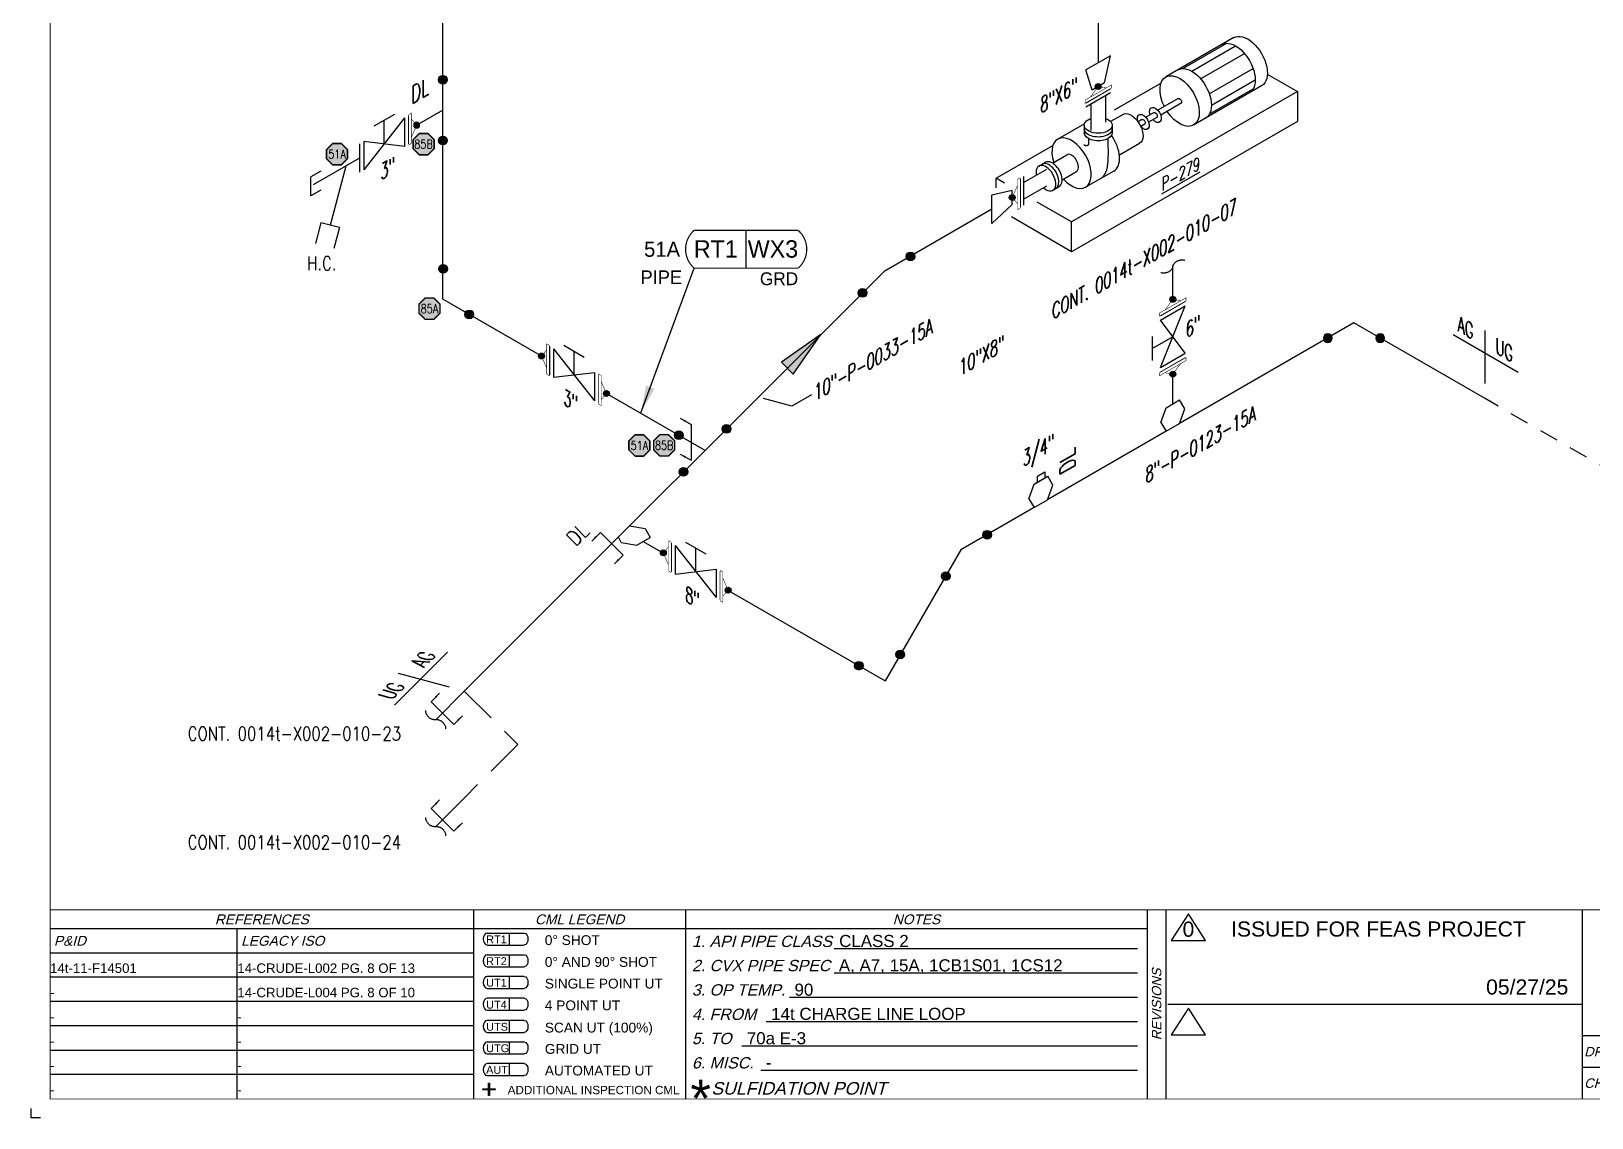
# Model space of a CAD drawing. Header units: inches. Extents: x 0 to 17.2, y 0 to 11.2.
# Drawn here: x 0 to 10.31, y 0 to 7.18 of the extents above; entities that cross this region are included whole.
import ezdxf
from ezdxf.enums import TextEntityAlignment as Align

# ---------------------------------------------------------------- set-up
doc = ezdxf.new("R2010")
doc.units = ezdxf.units.IN
doc.header["$MEASUREMENT"] = 0
doc.linetypes.add('HIDDEN', pattern=[0.375, 0.25, -0.125])
doc.linetypes.add('HIDDEN2', pattern=[0.1875, 0.125, -0.0625])
for name, color, linetype in [('3', 1, 'Continuous'), ('BORDER', 3, 'Continuous'), ('BORDERTEXT', 7, 'Continuous'), ('COMP', 1, 'Continuous'), ('Continuation', 7, 'Continuous'), ('DL', 20, 'Continuous'), ('EQUIP', 131, 'Continuous'), ('EQUIP-ANNO', 150, 'Continuous'), ('FITTINGS', 4, 'Continuous'), ('FLOW', 1, 'Continuous'), ('PART_PCML', 7, 'Continuous'), ('PART_SelectedCML_RT', 132, 'Continuous'), ('PART_SelectedCML_UT', 132, 'Continuous'), ('PIPE-ANNO', 150, 'HIDDEN2'), ('TEXT', 7, 'Continuous'), ('UNAS.PIPE', 251, 'Continuous'), ('WELD POINTS', 41, 'Continuous'), ('Welds', 7, 'Continuous')]:
    doc.layers.add(name, color=color, linetype=linetype)
doc.layers.add('PIPE', color=7, linetype='Continuous', lineweight=30)
doc.styles.add('CMLPAS', font='')
doc.styles.add('FEASStandard', font='arial.ttf')
doc.styles.add('ISO00', font='romand.shx', dxfattribs={"width": 0.85, "height": 0.05})
doc.styles.add('ISO30', font='simplex.shx', dxfattribs={"width": 0.85, "oblique": 30, "height": 0.075})
doc.styles.add('PART_Standard', font='romans', dxfattribs={"width": 0.8, "height": 0.09})
doc.styles.add('Richmond', font='arial.ttf')
doc.styles.add('SIMPLEX', font='ROMANS')
doc.styles.get("Standard").update_dxf_attribs({"font": 'arial.ttf'})
doc.styles.get('CMLPAS').set_extended_font_data('Cordia New')
doc.dimstyles.new('Richmond', dxfattribs={"dimtxt": 0.18, "dimasz": 0.18, "dimexe": 0.18, "dimexo": 0.0625, "dimgap": 0.09, "dimtad": 0, "dimtih": 1, "dimtoh": 1, "dimdec": 4, "dimzin": 0, "dimdsep": 46, "dimtxsty": 'Richmond', "dimcen": 0.09, "dimadec": 0, "dimazin": 0, "dimtfac": 1, "dimtdec": 4, "dimtofl": 0, "dimtmove": 0, "dimatfit": 3, "dimfxl": 1, "dimtolj": 1, "dimtzin": 0, "dimarcsym": 0})
doc.dimstyles.get("Standard").update_dxf_attribs({"dimtxt": 0.18, "dimasz": 0.18, "dimexe": 0.18, "dimexo": 0.0625, "dimgap": 0.09, "dimtad": 0, "dimtih": 1, "dimtoh": 1, "dimdec": 4, "dimzin": 0, "dimdsep": 46, "dimtxsty": 'Standard', "dimcen": 0.09, "dimadec": 0, "dimazin": 0, "dimtfac": 1, "dimtdec": 4, "dimtofl": 0, "dimtmove": 0, "dimatfit": 3, "dimfxl": 1, "dimtolj": 1, "dimtzin": 0, "dimarcsym": 0})

# ---------------------------------------------------------------- blocks, each defined once
blk = doc.blocks.new('Border')
h = blk.add_hatch(color=256)
h.dxf.hatch_style = 1
h.paths.add_polyline_path([(3.147, 0.317), (3.11, 0.317), (3.11, 0.31), (3.147, 0.31), (3.147, 0.273), (3.154, 0.273), (3.154, 0.31), (3.191, 0.31), (3.191, 0.317), (3.154, 0.317), (3.154, 0.354), (3.147, 0.354)])
blk.add_line((5.432, 1.244), (7.435, 1.244))
for points in [[(5.43, 1.083), (7.435, 1.083)], [(5.136, 0.922), (7.435, 0.922)], [(4.982, 0.762), (7.435, 0.762)], [(4.822, 0.601), (7.435, 0.601)], [(4.947, 0.44), (7.435, 0.44)], [(3.147, 0.31), (3.11, 0.31), (3.11, 0.317), (3.147, 0.317)], [(3.147, 0.317), (3.147, 0.354), (3.154, 0.354), (3.154, 0.317)], [(3.154, 0.31), (3.154, 0.273), (3.147, 0.273), (3.147, 0.31)], [(3.154, 0.317), (3.191, 0.317), (3.191, 0.31), (3.154, 0.31)]]:
    blk.add_lwpolyline(points)
at = {"layer": 'BORDER'}
for p, q in [((7.625, 0.25), (7.625, 1.5)), ((7.5, 1.375), (0.25, 1.375)), ((1.487, 0.25), (1.487, 1.375)), ((1.487, 1.214), (0.25, 1.214)), ((3.048, 1.214), (1.487, 1.214)), ((1.487, 1.054), (0.25, 1.054)), ((3.048, 1.054), (1.487, 1.054)), ((1.487, 0.893), (0.25, 0.893)), ((3.048, 0.893), (1.487, 0.893)), ((1.487, 0.732), (0.25, 0.732)), ((3.048, 0.732), (1.487, 0.732)), ((12.25, 0.667), (10.375, 0.667)), ((1.487, 0.571), (0.25, 0.571)), ((3.048, 0.571), (1.487, 0.571)), ((12.25, 0.458), (10.375, 0.458)), ((1.487, 0.411), (0.25, 0.411)), ((3.048, 0.411), (1.487, 0.411))]:
    blk.add_line(p, q, dxfattribs=at)
at = {"layer": 'BORDER', "const_width": 0.005}
blk.add_lwpolyline([(0.25, 0.25), (17.25, 0.25), (17.25, 11.25), (0.25, 11.25)], close=True, dxfattribs=at)
at = {"layer": 'BORDER', "const_width": 0.00833}
for points in [[(17.25, 1.5), (0.25, 1.5)], [(3.048, 0.25), (3.048, 1.5)], [(4.45, 0.25), (4.45, 1.5)], [(7.5, 0.25), (7.5, 1.5)], [(10.375, 0.25), (10.375, 1.5)], [(7.634, 0.875), (10.375, 0.875)]]:
    blk.add_lwpolyline(points, dxfattribs=at)
at = {"layer": 'BORDERTEXT', "color": 7, "linetype": 'Continuous'}
for p, q in [((3.137, 1.346), (3.383, 1.346)), ((3.137, 1.267), (3.383, 1.267)), ((3.137, 1.202), (3.383, 1.202)), ((3.137, 1.123), (3.383, 1.123))]:
    blk.add_line(p, q, dxfattribs=at)
at = {"layer": 'BORDERTEXT'}
for p, q in [((3.283, 1.346), (3.283, 1.267)), ((3.283, 1.202), (3.283, 1.123)), ((3.283, 1.059), (3.283, 0.98)), ((3.283, 1.059), (3.283, 0.98)), ((3.283, 0.915), (3.283, 0.836)), ((3.283, 0.915), (3.283, 0.836)), ((3.283, 0.768), (3.283, 0.689)), ((3.283, 0.768), (3.283, 0.689)), ((3.283, 0.626), (3.283, 0.548)), ((3.283, 0.626), (3.283, 0.548)), ((3.283, 0.483), (3.283, 0.405)), ((3.283, 0.483), (3.283, 0.405))]:
    blk.add_line(p, q, dxfattribs=at)
at = {"layer": 'BORDERTEXT', "color": 7}
for p, q in [((3.383, 1.059), (3.137, 1.059)), ((3.137, 0.98), (3.383, 0.98)), ((3.383, 0.915), (3.137, 0.915)), ((3.137, 0.836), (3.383, 0.836)), ((3.383, 0.768), (3.137, 0.768)), ((3.137, 0.689), (3.383, 0.689)), ((3.383, 0.626), (3.137, 0.626)), ((3.137, 0.548), (3.383, 0.548)), ((3.383, 0.483), (3.137, 0.483)), ((3.137, 0.405), (3.383, 0.405))]:
    blk.add_line(p, q, dxfattribs=at)
at = {"layer": 'BORDERTEXT'}
for centre in [(3.137, 1.307), (3.137, 1.163), (3.137, 1.02), (3.137, 0.876), (3.137, 0.729), (3.137, 0.587), (3.137, 0.444)]:
    blk.add_ellipse(centre, major_axis=(0, -0.0394), ratio=0.624439, start_param=3.141593, end_param=6.283185, dxfattribs=at)
at = {"layer": 'BORDERTEXT', "extrusion": (0, 0, -1)}
for centre in [(3.383, 1.307), (3.383, 1.163), (3.383, 1.02), (3.383, 0.876), (3.383, 0.729), (3.383, 0.587), (3.383, 0.444)]:
    blk.add_ellipse(centre, major_axis=(0, -0.0394), ratio=0.624439, start_param=3.141593, end_param=6.283185, dxfattribs=at)
at = {"layer": 'BORDERTEXT', "style": 'FEASStandard', "oblique": 15}
for s, p in [('REFERENCES', (1.649, 1.437)), ('CML LEGEND', (3.749, 1.437)), ('NOTES', (5.975, 1.437))]:
    blk.add_text(s, height=0.065, dxfattribs=at).set_placement(p, align=Align.MIDDLE)
for s, height, p in [('P&ID', 0.065, (0.275, 1.295)), ('LEGACY ISO', 0.065, (1.512, 1.295)), ('DR. BY:', 0.0625, (10.387, 0.562)), ('CHK. BY:', 0.0625, (10.387, 0.354))]:
    blk.add_text(s, height=height, dxfattribs=at).set_placement(p, align=Align.MIDDLE_LEFT)
at = {"layer": 'BORDERTEXT', "style": 'FEASStandard'}
for s, height, p in [('RT1', 0.0518, (3.131, 1.279)), ('0%%D SHOT', 0.0648, (3.519, 1.267)), ('RT2', 0.0518, (3.131, 1.135)), ('0%%D AND 90%%D SHOT', 0.0648, (3.519, 1.123)), ('UT1', 0.0518, (3.131, 0.992)), ('SINGLE POINT UT', 0.0648, (3.519, 0.98)), ('UT4', 0.0518, (3.131, 0.847)), ('4 POINT UT', 0.0648, (3.519, 0.836)), ('UTS', 0.0518, (3.131, 0.701)), ('SCAN UT (100%%%)', 0.0648, (3.519, 0.689)), ('UTG', 0.0518, (3.131, 0.559)), ('GRID UT', 0.0648, (3.519, 0.548)), ('AUT', 0.0518, (3.131, 0.416)), ('AUTOMATED UT', 0.0648, (3.519, 0.405)), ('ADDITIONAL INSPECTION CML', 0.055, (3.274, 0.281))]:
    blk.add_text(s, height=height, dxfattribs=at).set_placement(p)
at = {"layer": 'BORDERTEXT', "style": 'FEASStandard', "oblique": 15}
for s, height, p in [('1. API PIPE CLASS', 0.075, (4.491, 1.254)), ('2. CVX PIPE SPEC', 0.075, (4.491, 1.094)), ('3. OP TEMP.', 0.075, (4.491, 0.933)), ('4. FROM ', 0.075, (4.491, 0.772)), ('5. TO ', 0.075, (4.491, 0.612)), ('6. MISC. ', 0.075, (4.491, 0.451)), ('SULFIDATION POINT', 0.08333, (4.619, 0.278))]:
    blk.add_text(s, height=height, dxfattribs=at).set_placement(p)
blk.add_text('REVISIONS', height=0.0625, rotation=90, dxfattribs=at).set_placement((7.562, 0.875), align=Align.MIDDLE)
at = {"layer": 'BORDERTEXT', "insert": (4.481, 0.378), "char_height": 0.25, "attachment_point": 1, "style": 'FEASStandard'}
blk.add_mtext('*', dxfattribs=at)
blk = doc.blocks.new('BORDER TEXT')
at = {"layer": 'BORDERTEXT'}
for tag, p, height, style in [('API_PIPE_CLASS', (5.464, 1.254), 0.08, 'Richmond'), ('MATERIAL1', (12.263, 1.211), 0.08, 'Richmond'), ('P&ID_#1', (0.25, 1.083), 0.0625, 'FEASStandard'), ('LINE_#1', (1.487, 1.083), 0.0625, 'FEASStandard'), ('CVX_PIPE_SPEC', (5.462, 1.093), 0.08, 'Richmond'), ('MATERIAL2', (12.263, 1.04), 0.08, 'Richmond'), ('P&ID_#2', (0.25, 0.922), 0.0625, 'FEASStandard'), ('LINE_#2', (1.487, 0.922), 0.0625, 'FEASStandard'), ('OP_TEMP', (5.169, 0.932), 0.08, 'Richmond'), ('MATERIAL3', (12.263, 0.868), 0.08, 'Richmond'), ('P&ID_#3', (0.25, 0.762), 0.0625, 'FEASStandard'), ('LINE_#3', (1.487, 0.762), 0.0625, 'FEASStandard'), ('FROM', (5.015, 0.772), 0.08, 'Richmond'), ('MATERIAL4', (12.263, 0.696), 0.08, 'Richmond'), ('P&ID_#4', (0.25, 0.601), 0.0625, 'FEASStandard'), ('LINE_#4', (1.487, 0.601), 0.0625, 'FEASStandard'), ('TO', (4.854, 0.611), 0.08, 'Richmond'), ('MISC', (4.979, 0.451), 0.08, 'Richmond'), ('MATERIAL5', (12.263, 0.525), 0.08, 'Richmond'), ('P&ID_#5', (0.25, 0.44), 0.0625, 'FEASStandard'), ('LINE_#5', (1.487, 0.44), 0.0625, 'FEASStandard'), ('INSULATION', (12.928, 0.414), 0.0625, 'FEASStandard'), ('P&ID_#6', (0.25, 0.28), 0.0625, 'FEASStandard'), ('LINE_#6', (1.487, 0.28), 0.0625, 'FEASStandard'), ('PWHT', (12.928, 0.281), 0.0625, 'FEASStandard')]:
    blk.add_attdef(tag, p, '', height=height, dxfattribs=dict(at, style=style))
at = {"layer": 'BORDERTEXT', "style": 'FEASStandard'}
for tag, p in [('DR.BY', (11.075, 0.562)), ('DR.BY_DATE', (11.95, 0.562)), ('CHK_BY', (11.075, 0.354)), ('CHK._BY_DATE', (11.95, 0.354))]:
    blk.add_attdef(tag, text='', height=0.1, dxfattribs=at).set_placement(p, align=Align.MIDDLE_CENTER)
at = {"layer": 'BORDERTEXT', "style": 'PART_Standard', "width": 0.8}
for tag, p in [('PLANT_NUMBER', (13.938, 0.384)), ('SYSTEM_NUMBER', (14.812, 0.384)), ('CIRCUIT_NUMBER', (15.688, 0.384)), ('SHEET_NUMBER', (16.5, 0.384)), ('REVISION', (17.062, 0.384))]:
    blk.add_attdef(tag, text='', height=0.15, dxfattribs=at).set_placement(p, align=Align.MIDDLE_CENTER)
blk = doc.blocks.new('3_VALVE_FLANGE_GATE_30')
at = {"color": 0, "linetype": 'ByBlock', "lineweight": -2}
blk.add_wipeout([(-0.162, -0.187), (-0.135, -0.172), (0, 0), (0.135, -0.016), (0.162, 0), (0.162, 0.187), (0.135, 0.172), (0, 0), (-0.135, 0.016), (-0.162, 0)], dxfattribs=at)
for p, q in [((0.135, 0.172), (-0.135, -0.172)), ((0.068, 0.195), (-0.068, 0.117)), ((0, 0), (0, 0.156)), ((0.135, 0.172), (0.135, -0.016)), ((0.162, 0.187), (0.162, 0)), ((-0.162, 0), (-0.162, -0.187)), ((-0.135, 0.016), (-0.135, -0.172)), ((0.135, -0.016), (-0.135, 0.016))]:
    blk.add_line(p, q, dxfattribs=at)
blk = doc.blocks.new('AM9A04')
at = {"linetype": 'Continuous', "const_width": 0.01}
blk.add_lwpolyline([(0, -0.289), (0, 0.289), (-0.05, 0.318), (-0.05, -0.26)], close=True, dxfattribs=at)
at = {"const_width": 0.01}
blk.add_lwpolyline([(-0.05, -0.144), (-0.15, 0.087), (-0.05, 0.202)], dxfattribs=at)
blk = doc.blocks.new('A09')
at = {"layer": 'Welds'}
h = blk.add_hatch(color=256, dxfattribs=at)
h.dxf.hatch_style = 1
h.paths.add_polyline_path([(-0.03, 0, 1), (0.03, 0, 1)])
blk.add_circle((0, 0), 0.03, dxfattribs=at)
blk = doc.blocks.new('*U89')
blk.add_wipeout([(0.052, -0.03), (0.017, -0.07), (0.017, -0.11), (0, -0.1), (0, 0.1), (0.017, 0.09), (0.017, 0.05)]).dxf.layer = 'COMP'
at = {"layer": '3', "xscale": 0.65, "yscale": 0.65, "zscale": 0.65}
blk.add_blockref('A09', (0.052, -0.03), dxfattribs=at)
at = {"layer": 'COMP', "xscale": 0.3466300616258731, "yscale": 0.3466300616258731, "zscale": 0.3466300616258731, "rotation": 180}
blk.add_blockref('AM9A04', (0, 0), dxfattribs=at)
blk = doc.blocks.new('1_Text_330')
at = {"layer": 'TEXT', "style": 'PART_Standard', "oblique": 330, "width": 0.8}
blk.add_attdef('3/4"', (0, 0), '', height=0.09, rotation=330, dxfattribs=at)
blk = doc.blocks.new('2_WELD_SINGLE_00')
at = {"linetype": 'ByBlock', "lineweight": -2}
h = blk.add_hatch(color=0, dxfattribs=at)
edge = h.paths.add_edge_path()
edge.add_arc((0, 0), 0.0286, 0, 360)
at = {"color": 0, "linetype": 'ByBlock', "lineweight": -2}
blk.add_circle((0, 0), 0.0286, dxfattribs=at)
blk = doc.blocks.new('*U93')
at = {"layer": 'WELD POINTS'}
for p, rotation in [((0.1, 0.174), 149.9999999999999), ((-0.174, 0.1), 329.9999999999999)]:
    blk.add_blockref('2_WELD_SINGLE_00', p, dxfattribs=dict(at, rotation=rotation))
blk = doc.blocks.new('*U95')
at = {"layer": 'WELD POINTS'}
for p, rotation in [((0.174, 0.1), 209.9999999999996), ((-0.1, -0.174), 330.0000000000001)]:
    blk.add_blockref('2_WELD_SINGLE_00', p, dxfattribs=dict(at, rotation=rotation))
blk = doc.blocks.new('2_ELBOW_WELD_30')
at = {"linetype": 'ByBlock', "lineweight": -2}
h = blk.add_hatch(color=0, dxfattribs=at)
edge = h.paths.add_edge_path()
edge.add_arc((0.174, 0.1), 0.0286, 0, 360)
h = blk.add_hatch(color=0, dxfattribs=at)
edge = h.paths.add_edge_path()
edge.add_arc((0, -0.201), 0.0286, 0, 360)
at = {"color": 0, "linetype": 'ByBlock', "lineweight": -2}
for centre in [(0.174, 0.1), (0, -0.201)]:
    blk.add_circle(centre, 0.0286, dxfattribs=at)
blk = doc.blocks.new('*U94')
at = {"layer": 'PIPE-ANNO', "linetype": 'Continuous'}
for p, q in [((0.219, 0.173), (-0.21, 0.421)), ((0, 0.1), (0, 0.45))]:
    blk.add_line(p, q, dxfattribs=at)
at = {"layer": 'TEXT', "style": 'PART_Standard', "oblique": 330, "width": 0.8}
blk.add_attdef('SPEC_2_330/330', text='', height=0.09, rotation=330, dxfattribs=at).set_placement((0.184, 0.236), align=Align.RIGHT)
blk.add_attdef('SPEC_1_330/330', (-0.181, 0.447), '', height=0.09, rotation=330, dxfattribs=at)
blk = doc.blocks.new('*U91')
blk.add_wipeout([(0.043, 0.026), (0.078, 0.124), (0.043, 0.182), (-0.045, 0.129), (-0.079, 0.031), (-0.043, -0.026)])
at = {"layer": 'FITTINGS', "linetype": 'Continuous'}
for p, q in [((-0.079, 0.031), (-0.045, 0.129)), ((-0.045, 0.129), (0.043, 0.182)), ((0.078, 0.124), (0.043, 0.182)), ((0.043, 0.026), (0.078, 0.124)), ((-0.079, 0.031), (-0.043, -0.026)), ((-0.043, -0.026), (0.043, 0.026))]:
    blk.add_line(p, q, dxfattribs=at)
blk = doc.blocks.new('2_PLUG_PIPE_30')
at = {"color": 0, "linetype": 'ByBlock', "lineweight": -2}
blk.add_wipeout([(0, 0.023), (0, -0.023), (0.055, -0.013), (0.055, 0.004), (0.09, 0.024), (0.09, 0.08), (0.055, 0.06), (0.055, 0.077)], dxfattribs=at)
for p, q in [((0.055, 0.077), (0, 0.023)), ((0, 0.023), (0, -0.023)), ((0.09, 0.08), (0.055, 0.06)), ((0.055, 0.077), (0.055, -0.013)), ((0.055, 0.004), (0.09, 0.024)), ((0.09, 0.024), (0.09, 0.08)), ((0, -0.023), (0.055, -0.013))]:
    blk.add_line(p, q, dxfattribs=at)
blk = doc.blocks.new('1_Text_30')
at = {"layer": 'TEXT', "style": 'PART_Standard', "oblique": 30, "width": 0.8}
blk.add_attdef('TEXT', (0, 0), '', height=0.09, rotation=30, dxfattribs=at)
blk = doc.blocks.new('DL_Vert_330')
at = {"layer": 'DL', "style": 'ISO30', "oblique": 330, "width": 0.85}
blk.add_text('DL', height=0.1, rotation=90, dxfattribs=at).set_placement((0, 0))
blk = doc.blocks.new('*U96')
at = {"layer": 'WELD POINTS'}
for p, rotation in [((-0.174, 0.1), 329.9999999999999), ((0.142, 0.142), 134.9999999999994), ((-0.142, -0.142), 135.0000000000007)]:
    blk.add_blockref('2_WELD_SINGLE_00', p, dxfattribs=dict(at, rotation=rotation))
blk = doc.blocks.new('*U97')
at = {"layer": 'WELD POINTS'}
for p, rotation in [((0, 0.201), 180), ((0, -0.201), 89.9999999999998)]:
    blk.add_blockref('2_WELD_SINGLE_00', p, dxfattribs=dict(at, rotation=rotation))
blk = doc.blocks.new('Pmp-11a')
for p, q in [((0.896, 0.579), (0.446, 0.32)), ((0.56, 0.374), (0.85, 0.542)), ((0.618, 0.357), (0.908, 0.524)), ((0.676, 0.307), (0.966, 0.475)), ((0.734, 0.207), (1.024, 0.374)), ((1.08, 0.261), (0.63, 0.001)), ((0.734, 0.072), (1.024, 0.24)), ((0.748, 0.132), (1.038, 0.299)), ((0.529, 0.176), (0.394, 0.099)), ((0.547, 0.145), (0.413, 0.067)), ((-0.09, 0.01), (-0.267, -0.092)), ((-0.092, 0), (-0.092, -0.05)), ((0.169, 0.074), (0.082, 0.024)), ((0.092, 0), (0.092, -0.05)), ((0.289, 0.038), (0.263, 0.023)), ((0.307, 0.006), (0.281, -0.009)), ((0.369, 0.084), (0.314, 0.053)), ((0.387, 0.052), (0.333, 0.021)), ((-0.064, -0.088), (-0.064, -0.119)), ((0.064, -0.088), (0.064, -0.15)), ((-0.302, -0.25), (-0.208, -0.196)), ((0.273, -0.12), (0.14, -0.197)), ((-0.392, -0.27), (-0.349, -0.245)), ((-0.238, -0.362), (-0.144, -0.307)), ((0.103, -0.303), (-0.084, -0.41)), ((-0.3, -0.43), (-0.257, -0.405))]:
    blk.add_line(p, q)
at = {"flags": 128}
for points in [[(-0.064, -0.119), (-0.065, -0.122), (-0.065, -0.125), (-0.065, -0.127), (-0.066, -0.129), (-0.067, -0.131), (-0.068, -0.132), (-0.069, -0.133), (-0.07, -0.134), (-0.071, -0.134), (-0.072, -0.135), (-0.073, -0.135), (-0.074, -0.136), (-0.076, -0.136), (-0.077, -0.136), (-0.078, -0.136), (-0.08, -0.136), (-0.081, -0.136), (-0.083, -0.135), (-0.084, -0.135), (-0.086, -0.134), (-0.088, -0.133), (-0.091, -0.131), (-0.093, -0.129), (-0.095, -0.127)], [(0.064, -0.15), (0.065, -0.158), (0.065, -0.165), (0.065, -0.171), (0.065, -0.177), (0.065, -0.183), (0.065, -0.188), (0.065, -0.192), (0.065, -0.196), (0.065, -0.2), (0.064, -0.204), (0.064, -0.207), (0.064, -0.21), (0.064, -0.212), (0.064, -0.215), (0.064, -0.218), (0.064, -0.22), (0.064, -0.222), (0.064, -0.224), (0.064, -0.226), (0.064, -0.229), (0.064, -0.231), (0.064, -0.233), (0.063, -0.235), (0.063, -0.237), (0.063, -0.24), (0.063, -0.242), (0.063, -0.245), (0.062, -0.248), (0.062, -0.25), (0.062, -0.253), (0.061, -0.256), (0.061, -0.26), (0.061, -0.263), (0.06, -0.266), (0.06, -0.27), (0.059, -0.274), (0.058, -0.278), (0.058, -0.281), (0.057, -0.285), (0.056, -0.29), (0.055, -0.294), (0.054, -0.298), (0.052, -0.302), (0.051, -0.307), (0.049, -0.312), (0.046, -0.317), (0.043, -0.323), (0.04, -0.329)]]:
    blk.add_lwpolyline(points, dxfattribs=at)
at = {"extrusion": (0, 0, -1)}
for centre, major_axis, start_param, end_param in [((0.908, 0.374), (-0.092, 0.159), 0, 3.141593), ((0.988, 0.42), (-0.092, 0.159), 0, 3.141593), ((0.538, 0.16), (-0.092, 0.159), 4.812556, 10.895407), ((0.618, 0.207), (-0.092, 0.159), 0, 3.141593), ((0.378, 0.068), (-0.0276, 0.0477), 5.052226, 10.655737), ((0.538, 0.16), (-0.0092, 0.0159), 0, 3.141593), ((0, 0), (0.0921, 0), 4.98728, 10.720684), ((0.218, -0.024), (-0.0551, 0.0955), 0.107078, 3.141593), ((0.298, 0.022), (-0.0276, 0.0477), 5.052226, 10.632643), ((0.298, 0.022), (-0.0092, 0.0159), 0, 3.141593), ((0.378, 0.068), (-0.0092, 0.0159), 0, 3.141593), ((0, -0.025), (0.0921, 0), 6.282049, 9.424778), ((0, -0.05), (0.0921, 0), 6.282049, 9.424778), ((-0.076, -0.194), (-0.092, 0.159), 9.066188, 9.424778)]:
    blk.add_ellipse(centre, major_axis=major_axis, ratio=0.57735, start_param=start_param, end_param=end_param, dxfattribs=at)
for centre, major_axis, start_param, end_param in [((-0.176, -0.251), (0.092, -0.159), 5.070952, 10.636836), ((0.011, -0.144), (0.092, -0.159), 0, 1.726277), ((-0.176, -0.251), (0.0323, -0.0559), 6.283185, 9.424778), ((-0.346, -0.35), (0.0461, -0.0798), 4.987129, 10.720834), ((-0.325, -0.337), (0.0461, -0.0798), 6.283185, 9.424778), ((-0.303, -0.325), (0.0461, -0.0798), 6.283185, 9.424778)]:
    blk.add_ellipse(centre, major_axis=major_axis, ratio=0.57735, start_param=start_param, end_param=end_param)
for p in [(0, 0), (0, 0), (-0.346, -0.35)]:
    blk.add_point(p)
blk = doc.blocks.new('2_REDUCER_THREAD_CONCENTRIC_30')
at = {"color": 0, "linetype": 'ByBlock', "lineweight": -2}
blk.add_wipeout([(0.068, 0.086), (-0.068, 0.055), (-0.068, -0.133), (0.068, -0.008)], dxfattribs=at)
for p, q in [((0.068, 0.086), (-0.068, 0.055)), ((-0.068, -0.133), (-0.068, 0.055)), ((0.068, -0.008), (0.068, 0.086)), ((0.068, -0.008), (-0.068, -0.133))]:
    blk.add_line(p, q, dxfattribs=at)
blk = doc.blocks.new('*U102')
at = {"layer": 'WELD POINTS'}
for p, rotation in [((0.174, 0.1), 119.9999999999998), ((-0.142, -0.142), 44.99999999999972)]:
    blk.add_blockref('2_WELD_SINGLE_00', p, dxfattribs=dict(at, rotation=rotation))
blk = doc.blocks.new('*U103')
at = {"layer": 'PIPE-ANNO', "linetype": 'Continuous'}
for p, q in [((-0.041, 0.277), (-0.47, 0.029)), ((-0.087, 0.05), (-0.39, 0.225))]:
    blk.add_line(p, q, dxfattribs=at)
at = {"layer": 'TEXT', "style": 'PART_Standard', "oblique": 330, "width": 0.8}
blk.add_attdef('SPEC_1_330/330', (-0.477, 0.067), '', height=0.09, rotation=30, dxfattribs=at)
blk.add_attdef('SPEC_2_330/330', text='', height=0.09, rotation=30, dxfattribs=at).set_placement((-0.112, 0.278), align=Align.RIGHT)
blk = doc.blocks.new('1_ARROW_FLOW_00')
at = {"linetype": 'ByBlock', "lineweight": -2}
blk.add_hatch(color=0, dxfattribs=at).paths.add_polyline_path([(0.157, 0), (-0.157, 0.055), (-0.157, -0.055)])
at = {"color": 0, "linetype": 'ByBlock', "lineweight": -2}
for p, q in [((0.157, 0), (-0.157, 0.055)), ((-0.157, 0.055), (-0.157, -0.055)), ((-0.157, -0.055), (0.157, 0))]:
    blk.add_line(p, q, dxfattribs=at)
blk = doc.blocks.new('1_BREAK-PIPE_PIPE_00')
at = {"color": 0, "linetype": 'ByBlock', "lineweight": -2}
for centre, major_axis in [((0.03, -0.092), (0, 0.101)), ((-0.03, 0.092), (0, -0.101))]:
    blk.add_ellipse(centre, major_axis=major_axis, ratio=0.711978, start_param=0.427466, end_param=3.141593, dxfattribs=at)
blk = doc.blocks.new('1_Tilde_00')
at = {"layer": 'PIPE-ANNO', "xscale": -0.5000000000000001, "yscale": 0.5, "zscale": 0.5}
blk.add_blockref('1_BREAK-PIPE_PIPE_00', (0, 0), dxfattribs=at)
blk = doc.blocks.new('DL_00')
at = {"layer": 'DL', "style": 'ISO00', "width": 0.85}
blk.add_text('DL', height=0.1, dxfattribs=at).set_placement((0, 0))
blk = doc.blocks.new('1_Cont_0')
at = {"layer": 'Continuation', "style": 'PART_Standard', "width": 0.8}
blk.add_attdef('CONT', (0, 0), '', height=0.09, dxfattribs=at)
blk = doc.blocks.new('1_Tilde_30')
at = {"layer": 'PIPE-ANNO', "xscale": -0.5000000000000001, "yscale": 0.5000000000000001, "zscale": 0.5000000000000001, "rotation": 114.4010914305396}
blk.add_blockref('1_BREAK-PIPE_PIPE_00', (0, 0), dxfattribs=at)
blk = doc.blocks.new('1_Cont_30')
at = {"layer": 'Continuation', "style": 'PART_Standard', "oblique": 30, "width": 0.8}
blk.add_attdef('CONT', (0, 0), '', height=0.09, rotation=30, dxfattribs=at)
blk = doc.blocks.new('DL_30')
at = {"layer": 'DL', "style": 'ISO30', "oblique": 30, "width": 0.85}
blk.add_text('DL', height=0.1, rotation=30, dxfattribs=at).set_placement((-0.21, 0.037))
blk = doc.blocks.new('2_CAP_THREAD_PIPE_30')
at = {"color": 0, "linetype": 'ByBlock', "lineweight": -2}
for p, q in [((0, 0.063), (0.067, 0.101)), ((0.067, 0.101), (0.067, -0.024)), ((0, -0.063), (0.067, -0.024))]:
    blk.add_line(p, q, dxfattribs=at)
blk = doc.blocks.new('6_CONNECTION_HOSE_00')
at = {"color": 0, "linetype": 'ByBlock', "lineweight": -2}
blk.add_wipeout([(-0.142, 0.063), (0, 0.063), (0, -0.063), (-0.142, -0.063)], dxfattribs=at)
for p, q in [((-0.142, 0.063), (0, 0.063)), ((-0.142, 0.063), (-0.142, -0.063)), ((-0.142, -0.063), (0, -0.063))]:
    blk.add_line(p, q, dxfattribs=at)
blk = doc.blocks.new('1_Text_00')
at = {"layer": 'TEXT', "style": 'PART_Standard', "width": 0.8}
blk.add_attdef('TEXT', (-0.062, -0.014), '', height=0.09, dxfattribs=at)
blk = doc.blocks.new('PART_PCML')
blk.add_hatch(color=0).paths.add_polyline_path([(-0.07, -0.029), (-0.029, -0.07), (0.029, -0.07), (0.07, -0.029), (0.07, 0.029), (0.029, 0.07), (-0.029, 0.07), (-0.07, 0.029)])
at = {"color": 7, "const_width": 0.009}
blk.add_lwpolyline([(-0.07, 0.029), (-0.029, 0.07), (0.029, 0.07), (0.07, 0.029), (0.07, -0.029), (0.029, -0.07), (-0.029, -0.07), (-0.07, -0.029), (-0.07, 0.029), (-0.029, 0.07)], dxfattribs=at)
at = {"color": 18, "true_color": 0x000000}
blk.add_lwpolyline([(-0.029, 0.07), (-0.07, 0.029), (-0.07, -0.029), (-0.029, -0.07), (0.029, -0.07), (0.07, -0.029), (0.07, 0.029), (0.029, 0.07)], close=True, dxfattribs=at)
at = {"color": 7, "true_color": 0xffffff, "style": 'SIMPLEX', "width": 0.8, "flags": 1}
for tag, p in [('CIRCUIT', (-0.094, 0.089)), ('DM', (-0.053, -0.133)), ('TYPE', (-0.075, -0.204))]:
    blk.add_attdef(tag, p, '', height=0.0586, dxfattribs=at)
at = {"color": 7, "true_color": 0xffffff, "style": 'SIMPLEX', "width": 0.8}
blk.add_attdef('DMDISP', text='', height=0.0586, dxfattribs=at).set_placement((0, 0), align=Align.MIDDLE_CENTER)
blk = doc.blocks.new('CMLPAS')
at = {"const_width": 0.008}
blk.add_lwpolyline([(0.063, 0.125, 0.454441), (0.063, -0.125), (0.75, -0.125, 0.454441), (0.75, 0.125)], format="xyb", close=True, dxfattribs=at)
blk.add_lwpolyline([(0.406, -0.125), (0.406, 0.125)], dxfattribs=at)
at = {"style": 'CMLPAS', "flags": 1}
for tag, p in [('STATE', (0.75, 0.623)), ('DL', (0.75, 0.482)), ('CIRCUIT', (0.75, 0.341)), ('SUBSINTERVAL(MONTHS)', (-0.025, -0.335)), ('OLD_ID', (0.75, -0.337)), ('OLD_NDE', (0.75, -0.478)), ('OLD_ENTY', (0.741, -0.636)), ('SIZE', (0.747, -0.761)), ('SPEC', (0.747, -0.902)), ('JUSTIFY', (0.747, -1.043)), ('COMMENTS', (0.747, -1.185)), ('OLD_ASSET', (0.75, -1.326)), ('SCHED', (0.737, -1.469)), ('NOM_THICK', (0.752, -1.61)), ('CORR_ALLOW', (0.763, -1.745)), ('TML_STATUS', (0.772, -1.878)), ('FLOW_ORDER', (0.778, -2.13))]:
    blk.add_attdef(tag, text='', height=0.1, dxfattribs=at).set_placement(p, align=Align.MIDDLE_RIGHT)
at = {"style": 'CMLPAS'}
for tag, height, p in [('CHILD', 0.25, (0.75, 0.269)), ('###', 0.115, (0.75, 0.002)), ('ACCESS', 0.085, (0.75, -0.195))]:
    blk.add_attdef(tag, text='', height=height, dxfattribs=at).set_placement(p, align=Align.MIDDLE_RIGHT)
at = {"color": 152, "style": 'CMLPAS'}
for tag, height, p in [('SPECIAL', 0.085, (0.405, 0.19)), ('DM-TYPE', 0.1, (-0.03, 0)), ('COMP', 0.09, (-0.017, -0.185))]:
    blk.add_attdef(tag, text='', height=height, dxfattribs=at).set_placement(p, align=Align.MIDDLE_RIGHT)
at = {"style": 'CMLPAS'}
blk.add_attdef('NDE', text='', height=0.115, dxfattribs=at).set_placement((0.206, 0.002), align=Align.MIDDLE_CENTER)
blk = doc.blocks.new('*U106')
at = {"layer": 'DL', "color": 20, "linetype": 'ByBlock', "ltscale": 0.8}
blk.add_line((-0.119, 0.031), (0.031, -0.119), dxfattribs=at)
at = {"layer": 'DL', "color": 20, "linetype": 'ByBlock', "ltscale": 0.7}
for points in [[(-0.176, -0.026), (-0.119, 0.031)], [(-0.026, -0.176), (0.031, -0.119)]]:
    blk.add_leader(points, dimstyle='Richmond', override={"dimasz": 0.04, "dimgap": 0.09, "dimtad": 0}, dxfattribs=at)
blk = doc.blocks.new('*U110')
at = {"color": 20, "linetype": 'ByBlock', "ltscale": 0.7}
blk.add_line((-0.054, 0.15), (-0.054, -0.087), dxfattribs=at)
for points in [[(-0.126, 0.191), (-0.054, 0.15)], [(-0.126, -0.046), (-0.054, -0.087)]]:
    blk.add_leader(points, dimstyle='Richmond', override={"dimasz": 0.04, "dimgap": 0.09, "dimtad": 0}, dxfattribs=at)

msp = doc.modelspace()

# ---------------------------------------------------------------- linework, layer by layer
for p, q in [((0, 0), (0, 0.062)), ((0.062, 0), (0, 0))]:
    msp.add_line(p, q)
at = {"layer": 'BORDERTEXT'}
for points in [[(7.647, 1.349), (7.534, 1.173), (7.76, 1.173)], [(7.647, 0.724), (7.534, 0.548), (7.76, 0.548)]]:
    msp.add_lwpolyline(points, close=True, dxfattribs=at)
at = {"layer": 'EQUIP'}
for p, q in [((8.168, 6.899), (8.367, 6.784)), ((8.367, 6.784), (8.367, 6.587)), ((8.367, 6.587), (6.875, 5.726)), ((6.376, 6.211), (6.751, 6.427)), ((6.875, 5.923), (6.647, 6.054)), ((6.875, 5.726), (6.875, 5.923))]:
    msp.add_line(p, q, dxfattribs=at)
at = {"layer": 'FITTINGS', "linetype": 'Continuous'}
for p, q in [((3.899, 3.804), (3.88, 3.839)), ((3.954, 3.914), (4.057, 3.895)), ((4.001, 3.786), (4.09, 3.837)), ((4.057, 3.895), (4.09, 3.837)), ((3.899, 3.804), (4.001, 3.786))]:
    msp.add_line(p, q, dxfattribs=at)
at = {"layer": 'PIPE'}
for p, q in [((2.721, 5.412), (2.721, 7.662)), ((2.721, 6.662), (1.864, 6.168)), ((2.08, 6.292), (1.951, 5.809)), ((2.862, 2.821), (5.636, 5.595)), ((4.453, 4.412), (2.721, 5.412)), ((7.544, 4.564), (7.544, 5.351)), ((8.741, 5.255), (6.143, 3.755)), ((9.607, 4.755), (8.741, 5.255)), ((4.045, 3.811), (5.643, 2.889)), ((6.143, 3.755), (5.643, 2.889))]:
    msp.add_line(p, q, dxfattribs=at)
at = {"layer": 'PIPE', "linetype": 'HIDDEN2'}
msp.add_line((10.473, 4.255), (9.607, 4.755), dxfattribs=at)
at = {"layer": 'PIPE', "linetype": 'HIDDEN'}
for p, q in [((2.862, 2.821), (3.215, 2.468)), ((3.215, 2.468), (2.862, 2.114))]:
    msp.add_line(p, q, dxfattribs=at)
at = {"layer": 'UNAS.PIPE'}
for p, q in [((7.544, 5.351), (7.544, 5.628)), ((2.673, 2.632), (2.862, 2.821)), ((2.673, 1.925), (2.862, 2.114))]:
    msp.add_line(p, q, dxfattribs=at)
msp.add_lwpolyline([(5.156, 4.779), (5.027, 4.705), (4.84, 4.755)], dxfattribs=at)

# ---------------------------------------------------------------- block references
for name, p in [('DL_30', (2.721, 6.662)), ('1_Tilde_30', (7.544, 5.628))]:
    msp.add_blockref(name, p)
for name, p, rotation in [('DL_00', (3.598, 3.773), 44.99999999999628), ('1_Tilde_00', (2.673, 2.632), 45.00000000000025), ('1_Tilde_00', (2.673, 1.925), 45.00000000000025)]:
    msp.add_blockref(name, p, dxfattribs=dict(rotation=rotation))
at = {"layer": 'BORDERTEXT'}
ref = msp.add_blockref('BORDER TEXT', (-0.125, -0.125), dxfattribs=at)
ref.add_attrib('MISC', '-', (4.854, 0.326), dxfattribs={"height": 0.08, "style": 'Richmond'})
ref.add_attrib('TO', '70a E-3', (4.729, 0.486), dxfattribs={"height": 0.08, "style": 'Richmond'})
ref.add_attrib('FROM', '14t CHARGE LINE LOOP', (4.89, 0.647), dxfattribs={"height": 0.08, "style": 'Richmond'})
ref.add_attrib('OP_TEMP', '90', (5.044, 0.807), dxfattribs={"height": 0.08, "style": 'Richmond'})
ref.add_attrib('CVX_PIPE_SPEC', 'A, A7, 15A, 1CB1S01, 1CS12', (5.337, 0.968), dxfattribs={"height": 0.08, "style": 'Richmond'})
ref.add_attrib('API_PIPE_CLASS', 'CLASS 2', (5.339, 1.129), dxfattribs={"height": 0.08, "style": 'Richmond'})
ref.add_attrib('LINE_#6', '-', (1.362, 0.155), dxfattribs={"height": 0.0625, "style": 'FEASStandard'})
ref.add_attrib('LINE_#5', '-', (1.362, 0.315), dxfattribs={"height": 0.0625, "style": 'FEASStandard'})
ref.add_attrib('LINE_#4', '-', (1.362, 0.476), dxfattribs={"height": 0.0625, "style": 'FEASStandard'})
ref.add_attrib('LINE_#3', '-', (1.362, 0.637), dxfattribs={"height": 0.0625, "style": 'FEASStandard'})
ref.add_attrib('LINE_#2', '14-CRUDE-L004 PG. 8 OF 10', (1.362, 0.797), dxfattribs={"height": 0.0625, "style": 'FEASStandard'})
ref.add_attrib('LINE_#1', '14-CRUDE-L002 PG. 8 OF 13', (1.362, 0.958), dxfattribs={"height": 0.0625, "style": 'FEASStandard'})
ref.add_attrib('P&ID_#6', '-', (0.125, 0.155), dxfattribs={"height": 0.0625, "style": 'FEASStandard'})
ref.add_attrib('P&ID_#5', '-', (0.125, 0.315), dxfattribs={"height": 0.0625, "style": 'FEASStandard'})
ref.add_attrib('P&ID_#4', '-', (0.125, 0.476), dxfattribs={"height": 0.0625, "style": 'FEASStandard'})
ref.add_attrib('P&ID_#3', '-', (0.125, 0.637), dxfattribs={"height": 0.0625, "style": 'FEASStandard'})
ref.add_attrib('P&ID_#2', '-', (0.125, 0.797), dxfattribs={"height": 0.0625, "style": 'FEASStandard'})
ref.add_attrib('P&ID_#1', '14t-11-F14501', (0.125, 0.958), dxfattribs={"height": 0.0625, "style": 'FEASStandard'})
at = {"layer": 'Continuation'}
for p, values in [((1.034, 2.495), {'CONT': 'CONT. 0014t-X002-010-23'}), ((1.034, 1.777), {'CONT': 'CONT. 0014t-X002-010-24'})]:
    msp.add_blockref('1_Cont_0', p, dxfattribs=at).add_auto_attribs(values)
at = {"layer": 'DL'}
for name, p in [('*U110', (4.414, 4.434)), ('*U106', (3.88, 3.839))]:
    msp.add_blockref(name, p, dxfattribs=at)
at = {"layer": 'DL', "rotation": 180}
for p in [(2.673, 2.632), (2.673, 1.925)]:
    msp.add_blockref('*U106', p, dxfattribs=at)
at = {"layer": 'FITTINGS', "yscale": -1, "rotation": 299.9999999999999}
msp.add_blockref('2_REDUCER_THREAD_CONCENTRIC_30', (7.051, 6.896), dxfattribs=at)
at = {"layer": 'FITTINGS', "xscale": -1, "yscale": -1}
msp.add_blockref('2_CAP_THREAD_PIPE_30', (1.914, 6.196), dxfattribs=at)
at = {"layer": 'FITTINGS'}
msp.add_blockref('2_REDUCER_THREAD_CONCENTRIC_30', (6.415, 6.045), dxfattribs=at)
at = {"layer": 'FLOW', "xscale": -1, "yscale": -1, "rotation": 224.9999999999999}
msp.add_blockref('1_ARROW_FLOW_00', (5.108, 5.067), dxfattribs=at)
at = {"layer": 'PART_PCML', "color": 96}
for p in [(2.021, 6.371), (4.019, 4.445)]:
    msp.add_blockref('PART_PCML', p, dxfattribs=at).add_auto_attribs({'DMDISP': '51A'})
at = {"layer": 'PART_PCML', "color": 13}
for p, values in [((2.632, 5.349), {'DMDISP': '85A'}), ((4.183, 4.446), {'DMDISP': '85B'})]:
    msp.add_blockref('PART_PCML', p, dxfattribs=at).add_auto_attribs(values)
at = {"layer": 'PART_SelectedCML_UT'}
msp.add_blockref('CMLPAS', (4.318, 5.742), dxfattribs=at).add_auto_attribs({'###': 'WX3', 'NDE': 'RT1', 'DM-TYPE': '51A', 'COMP': 'PIPE', 'ACCESS': 'GRD'})
at = {"layer": 'PIPE-ANNO'}
msp.add_blockref('*U94', (9.607, 4.755), dxfattribs=at).add_auto_attribs({'SPEC_2_330/330': 'UG', 'SPEC_1_330/330': 'AG'})
at = {"layer": 'PIPE-ANNO', "rotation": 15.00000000000545}
msp.add_blockref('*U103', (2.862, 2.821), dxfattribs=at).add_auto_attribs({'SPEC_2_330/330': 'AG', 'SPEC_1_330/330': 'UG'})
at = {"layer": 'TEXT'}
for name, p, values in [('1_Text_00', (1.885, 5.618), {'TEXT': 'H.C.'}), ('1_Text_30', (5.176, 4.737), {'TEXT': '10"-P-0033-15A'}), ('1_Text_30', (6.133, 4.902), {'TEXT': '10"X8"'}), ('1_Text_30', (7.364, 4.192), {'TEXT': '8"-P-0123-15A'})]:
    msp.add_blockref(name, p, dxfattribs=at).add_auto_attribs(values)
at = {"layer": 'WELD POINTS'}
for name, p in [('*U97', (2.721, 6.662)), ('*U102', (5.636, 5.595)), ('*U96', (4.453, 4.412)), ('*U95', (6.143, 3.755)), ('*U93', (5.643, 2.889))]:
    msp.add_blockref(name, p, dxfattribs=at)
at = {"layer": 'WELD POINTS', "rotation": 59.99999999999999}
msp.add_blockref('2_ELBOW_WELD_30', (2.721, 5.412), dxfattribs=at)
at = {"layer": 'WELD POINTS', "xscale": -1, "rotation": 59.99999999999994}
msp.add_blockref('2_ELBOW_WELD_30', (8.741, 5.255), dxfattribs=at)

# ---------------------------------------------------------------- texts
at = {"layer": 'BORDERTEXT', "style": 'FEASStandard'}
msp.add_text('ISSUED FOR FEAS PROJECT', height=0.1, dxfattribs=at).set_placement((8.903, 1.248), align=Align.MIDDLE_CENTER)
for tag, text, p in [('0', '', (7.647, 1.247)), ('05/27/25', '-', (9.886, 0.865))]:
    msp.add_attdef(tag, text=text, height=0.1, dxfattribs=at).set_placement(p, align=Align.MIDDLE_CENTER)
at = {"layer": 'EQUIP-ANNO', "style": 'ISO30', "oblique": 30, "width": 0.85}
msp.add_text('%%UP-279', height=0.075, rotation=30, dxfattribs=at).set_placement((7.471, 6.126))

# ---------------------------------------------------------------- leaders
at = {"layer": 'PART_SelectedCML_RT'}
msp.add_leader([(4.028, 4.661), (4.381, 5.617)], dimstyle='Standard', dxfattribs=at)

# ---------------------------------------------------------------- next in the draw order: linework, layer by layer
at = {"layer": 'EQUIP'}
for p, q in [((7.159, 6.663), (7.465, 6.839)), ((8.367, 6.784), (6.875, 5.923)), ((6.431, 6.179), (6.376, 6.211)), ((6.376, 6.148), (6.376, 6.211)), ((6.875, 5.726), (6.477, 5.956))]:
    msp.add_line(p, q, dxfattribs=at)
at = {"layer": 'PIPE'}
for p, q in [((7.051, 8.162), (7.051, 6.974)), ((6.348, 6.006), (5.636, 5.595))]:
    msp.add_line(p, q, dxfattribs=at)

# ---------------------------------------------------------------- next in the draw order: block references
at = {"layer": 'BORDER'}
msp.add_blockref('Border', (-0.125, -0.125), dxfattribs=at)
at = {"layer": 'EQUIP', "ltscale": 0.5}
msp.add_blockref('Pmp-11a', (7.051, 6.562), dxfattribs=at)
at = {"layer": 'TEXT'}
msp.add_blockref('1_Text_30', (6.669, 6.638), dxfattribs=at).add_auto_attribs({'TEXT': '8"X6"'})

# ---------------------------------------------------------------- next in the draw order: block references
at = {"layer": 'FITTINGS'}
msp.add_blockref('3_VALVE_FLANGE_GATE_30', (2.332, 6.438), dxfattribs=at)
at = {"layer": 'FITTINGS', "xscale": -1, "yscale": -1, "rotation": 75.00000000000001}
msp.add_blockref('6_CONNECTION_HOSE_00', (1.939, 5.764), dxfattribs=at)
at = {"layer": 'FITTINGS', "xscale": -1}
for p in [(3.587, 4.912), (4.391, 3.611)]:
    msp.add_blockref('3_VALVE_FLANGE_GATE_30', p, dxfattribs=at)
at = {"layer": 'FITTINGS', "xscale": -1, "rotation": 300.0000000000001}
msp.add_blockref('2_PLUG_PIPE_30', (6.673, 4.152), dxfattribs=at)
at = {"layer": 'PIPE', "rotation": 359.3295536504824}
msp.add_blockref('*U91', (7.544, 4.564), dxfattribs=at)
at = {"layer": 'UNAS.PIPE', "yscale": -1, "rotation": 299.9999999999999}
msp.add_blockref('3_VALVE_FLANGE_GATE_30', (7.544, 5.164), dxfattribs=at)

# ---------------------------------------------------------------- next in the draw order: wipeouts: each hides what was drawn before it
for points in [[(7.098, 6.583), (7.003, 6.528), (7.003, 6.704), (6.97, 6.684), (6.97, 6.711), (7.132, 6.805), (7.132, 6.778), (7.098, 6.758)], [(6.711, 6.161), (6.711, 6.271), (6.558, 6.183), (6.558, 6.222), (6.535, 6.208), (6.535, 6.021), (6.558, 6.034), (6.558, 6.073)]]:
    msp.add_wipeout(points).dxf.layer = 'FITTINGS'

# ---------------------------------------------------------------- next in the draw order: linework, layer by layer
at = {"layer": 'FITTINGS', "linetype": 'ByBlock', "lineweight": -2}
for p, q in [((6.97, 6.711), (7.132, 6.805)), ((6.97, 6.684), (7.132, 6.778)), ((7.003, 6.704), (7.003, 6.528)), ((7.098, 6.758), (7.098, 6.583)), ((6.535, 6.208), (6.535, 6.021)), ((6.558, 6.183), (6.711, 6.271)), ((6.558, 6.222), (6.558, 6.034)), ((6.558, 6.073), (6.711, 6.161))]:
    msp.add_line(p, q, dxfattribs=at)

# ---------------------------------------------------------------- next in the draw order: block references
at = {"layer": 'COMP', "ltscale": 0.65, "xscale": -1, "rotation": 180}
msp.add_blockref('*U89', (2.495, 6.532), dxfattribs=at)
at = {"layer": 'COMP', "ltscale": 0.65}
for p, rotation in [((3.424, 5.006), 180), ((7.544, 4.976), 300.0000000000002), ((4.229, 3.705), 180)]:
    msp.add_blockref('*U89', p, dxfattribs=dict(at, rotation=rotation))
for p in [(3.749, 4.818), (4.553, 3.518)]:
    msp.add_blockref('*U89', p, dxfattribs=at)
at = {"layer": 'PIPE', "rotation": 359.3295536504824}
msp.add_blockref('*U91', (6.672, 4.06), dxfattribs=at)
at = {"layer": 'TEXT'}
for name, p, values in [('1_Text_30', (2.308, 6.197), {'TEXT': '3"'}), ('1_Text_330', (3.517, 4.718), {'3/4"': '3"'}), ('1_Text_30', (6.553, 4.302), {'TEXT': '3/4"'}), ('1_Text_330', (4.322, 3.417), {'3/4"': '8"'})]:
    msp.add_blockref(name, p, dxfattribs=at).add_auto_attribs(values)

# ---------------------------------------------------------------- next in the draw order: wipeouts: each hides what was drawn before it
msp.add_wipeout([(7.544, 5.411), (7.596, 5.401), (7.631, 5.421), (7.631, 5.401), (7.458, 5.301), (7.458, 5.321), (7.492, 5.341)]).dxf.layer = 'UNAS.PIPE'

# ---------------------------------------------------------------- next in the draw order: hatches: boundary and pattern name
at = {"layer": 'UNAS.PIPE'}
h = msp.add_hatch(color=256, dxfattribs=at)
h.dxf.hatch_style = 1
h.paths.add_polyline_path([(7.564, 5.411, 1), (7.525, 5.411, 1)])

# ---------------------------------------------------------------- next in the draw order: linework, layer by layer
msp.add_circle((7.544, 5.411), 0.0195, dxfattribs=at)

# ---------------------------------------------------------------- next in the draw order: block references
msp.add_blockref('DL_Vert_330', (6.898, 4.298))
at = {"layer": 'Continuation'}
msp.add_blockref('1_Cont_30', (6.746, 5.275), dxfattribs=at).add_auto_attribs({'CONT': 'CONT. 0014t-X002-010-07'})
at = {"layer": 'PART_PCML', "color": 13}
msp.add_blockref('PART_PCML', (2.593, 6.437), dxfattribs=at).add_auto_attribs({'DMDISP': '85B'})
at = {"layer": 'UNAS.PIPE', "xscale": 0.346630061625873, "yscale": 0.346630061625873, "zscale": 0.346630061625873, "rotation": 300.0000000000001}
msp.add_blockref('AM9A04', (7.544, 5.351), dxfattribs=at)
at = {"layer": 'UNAS.PIPE'}
ref = msp.add_blockref('1_Text_30', (7.63, 5.152), dxfattribs=at)
ref.add_attrib('TEXT', '6"', (7.63, 5.152), dxfattribs={"height": 0.09, "rotation": 30, "style": 'PART_Standard', "oblique": 30, "width": 0.8})

# ---------------------------------------------------------------- next in the draw order: wipeouts: each hides what was drawn before it
for points in [[(7.051, 6.818), (7.103, 6.808), (7.138, 6.828), (7.138, 6.808), (6.964, 6.708), (6.964, 6.728), (6.999, 6.748)], [(6.483, 6.084), (6.518, 6.044), (6.518, 6.004), (6.535, 6.014), (6.535, 6.214), (6.518, 6.204), (6.518, 6.164)]]:
    msp.add_wipeout(points).dxf.layer = 'COMP'

# ---------------------------------------------------------------- next in the draw order: hatches: boundary and pattern name
at = {"layer": 'Welds'}
h = msp.add_hatch(color=256, dxfattribs=at)
h.dxf.hatch_style = 1
h.paths.add_polyline_path([(7.07, 6.818, -1), (7.031, 6.818, -1)])
h = msp.add_hatch(color=256, dxfattribs=at)
h.dxf.hatch_style = 1
h.paths.add_polyline_path([(6.463, 6.084, 1), (6.502, 6.084, 1)])

# ---------------------------------------------------------------- next in the draw order: linework, layer by layer
for centre in [(7.051, 6.818), (6.483, 6.084)]:
    msp.add_circle(centre, 0.0195, dxfattribs=at)

# ---------------------------------------------------------------- next in the draw order: block references
at = {"layer": 'COMP', "yscale": 0.3466300616258731, "zscale": 0.3466300616258731}
for p, xscale, rotation in [((7.051, 6.758), 0.3466300616258731, 299.9999999999998), ((6.535, 6.114), -0.3466300616258731, 180)]:
    msp.add_blockref('AM9A04', p, dxfattribs=dict(at, xscale=xscale, rotation=rotation))

doc.saveas('drawing.dxf')
